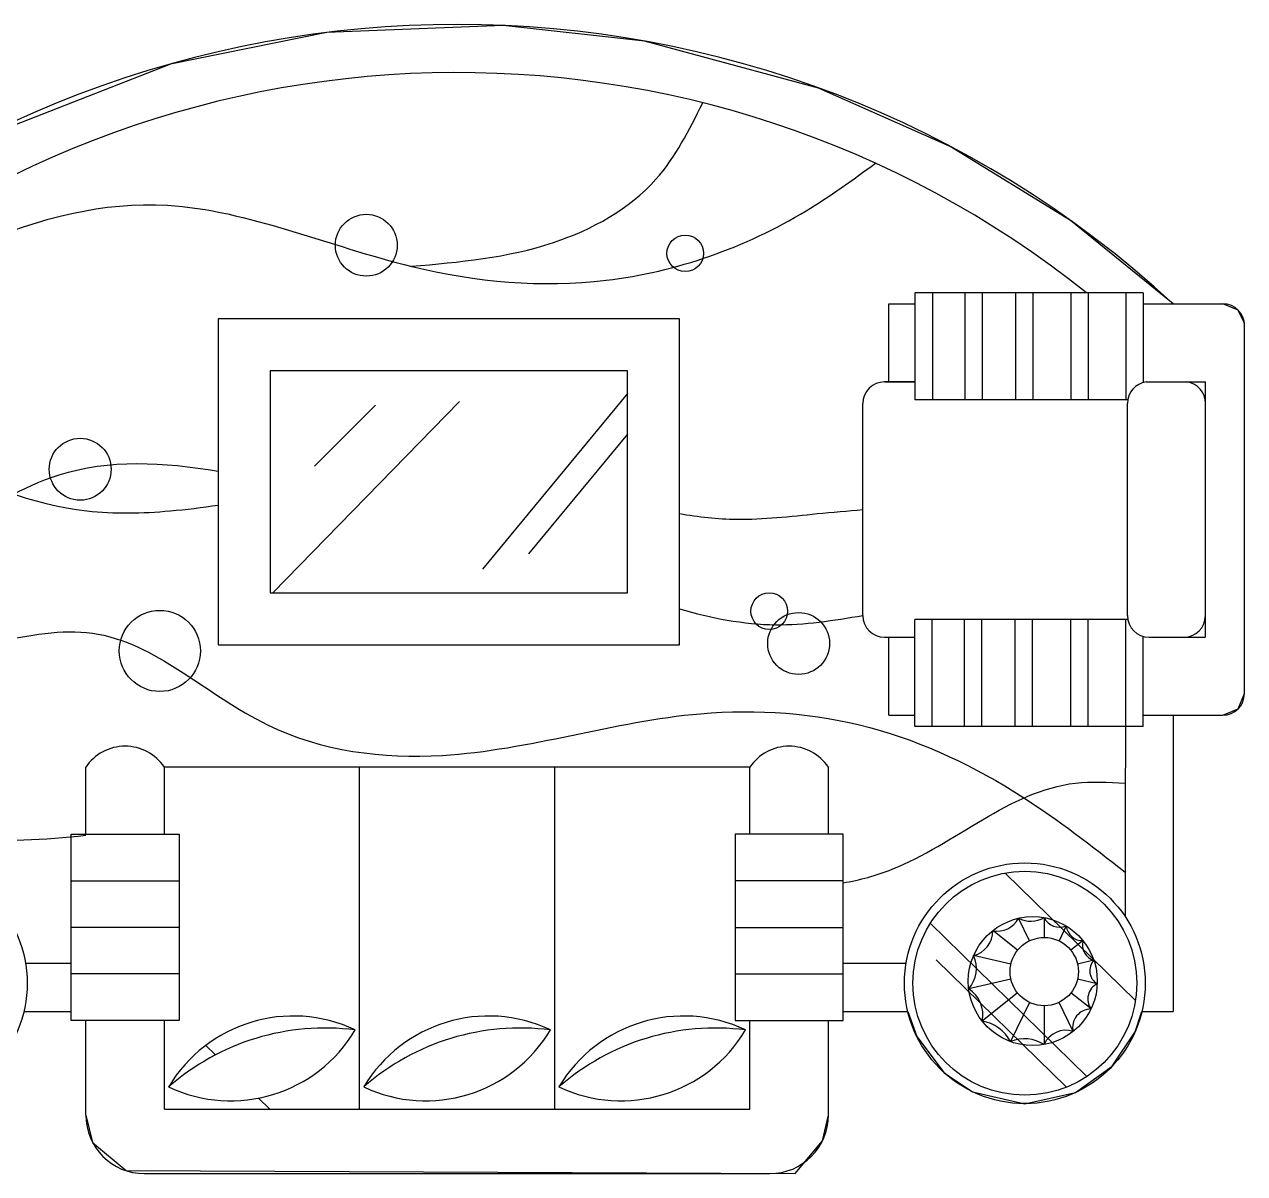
# Model space of a CAD drawing. Header units: inches. Extents: x 4.9 to 47.4, y 12.3 to 37.1.
# Drawn here: x 7.121 to 9.653, y 19.906 to 22.291 of the extents above; entities that cross this region are included whole.
import ezdxf

# ---------------------------------------------------------------- set-up
doc = ezdxf.new("R2010")
doc.units = ezdxf.units.IN
doc.header["$MEASUREMENT"] = 0
doc.layers.add('02', color=2, linetype='Continuous')
doc.layers.add('4', color=4, linetype='Continuous')

msp = doc.modelspace()

# ---------------------------------------------------------------- linework, layer by layer
at = {"layer": '02'}
for p, q in [((8.114, 22.2894), (7.7482, 22.2746)), ((8.4075, 22.2567), (8.114, 22.2894)), ((7.7482, 22.2746), (7.4238, 22.2091)), ((8.7687, 22.1593), (8.4075, 22.2567)), ((7.4238, 22.2091), (7.0232, 22.0523)), ((9.0421, 22.0381), (8.7687, 22.1593)), ((9.2918, 21.8842), (9.0421, 22.0381)), ((9.5049, 21.7112), (9.2918, 21.8842)), ((8.9694, 21.7342), (8.9689, 21.7337)), ((8.9689, 21.7337), (8.9689, 21.5125)), ((9.4424, 21.7342), (8.9694, 21.7342)), ((9.0049, 21.7333), (9.0049, 21.512)), ((9.0722, 21.7333), (9.0722, 21.512)), ((9.1082, 21.7333), (9.1082, 21.512)), ((9.1772, 21.7333), (9.1772, 21.512)), ((9.2132, 21.7333), (9.2132, 21.512)), ((9.2923, 21.7333), (9.2923, 21.512)), ((9.3283, 21.7333), (9.3283, 21.512)), ((9.4064, 21.7337), (9.4064, 21.5116)), ((9.4424, 21.7342), (9.4424, 21.5475)), ((8.3722, 21.5721), (7.631, 21.5721)), ((7.631, 21.5721), (7.631, 21.1116)), ((8.3722, 21.1116), (8.3722, 21.5721)), ((8.3722, 21.5254), (8.0714, 21.1605)), ((8.9689, 21.5492), (8.9059, 21.5492)), ((9.5716, 21.5491), (9.5715, 21.5492)), ((8.0239, 21.5089), (7.636, 21.1116)), ((7.8495, 21.501), (7.7226, 21.3743)), ((8.9689, 21.5125), (8.9694, 21.512)), ((9.4103, 21.512), (8.9694, 21.512)), ((9.4096, 21.0642), (9.4099, 21.5046)), ((8.3722, 21.4409), (8.1665, 21.1922)), ((7.631, 21.1116), (8.3722, 21.1116)), ((8.9686, 21.0559), (8.9691, 21.0563)), ((8.9686, 20.8346), (8.9686, 21.0559)), ((9.4103, 21.0563), (8.9691, 21.0563)), ((9.0046, 20.8346), (9.0046, 21.0559)), ((9.0719, 20.8346), (9.0719, 21.0559)), ((9.1079, 20.8346), (9.1079, 21.0559)), ((9.1769, 20.8346), (9.1769, 21.0559)), ((9.2129, 20.8346), (9.2129, 21.0559)), ((9.292, 20.8346), (9.292, 21.0559)), ((9.328, 20.8346), (9.328, 21.0559)), ((9.4061, 21.0563), (9.4049, 20.4393)), ((9.5712, 21.0642), (9.5716, 21.0646)), ((9.4421, 20.8342), (9.4421, 21.0209)), ((9.5049, 20.8572), (9.5049, 20.2422)), ((8.9691, 20.8342), (8.9686, 20.8346)), ((9.4421, 20.8342), (8.9691, 20.8342)), ((7.8162, 20.0393), (7.8162, 20.7493)), ((8.2212, 20.0393), (8.2212, 20.7493)), ((8.6262, 20.6103), (8.6262, 20.7493)), ((7.2177, 20.6103), (7.4418, 20.6103)), ((7.2177, 20.2234), (7.2177, 20.6103)), ((7.4418, 20.6103), (7.4418, 20.2234)), ((8.8196, 20.6103), (8.5955, 20.6103)), ((8.5955, 20.6103), (8.5955, 20.2234)), ((8.8196, 20.2234), (8.8196, 20.6103)), ((7.2177, 20.5136), (7.4418, 20.5136)), ((7.2177, 20.5112), (7.2201, 20.5136)), ((8.8196, 20.5136), (8.5955, 20.5136)), ((9.4265, 20.2648), (9.156, 20.5296)), ((9.2063, 20.3889), (9.1837, 20.4359)), ((9.2371, 20.4371), (9.2371, 20.3959)), ((7.4418, 20.4169), (7.2177, 20.4169)), ((8.5955, 20.4169), (8.8196, 20.4169)), ((9.3257, 20.1073), (9.0007, 20.4253)), ((9.1816, 20.3692), (9.1302, 20.4102)), ((9.2828, 20.4199), (9.2678, 20.3889)), ((9.3177, 20.3893), (9.2925, 20.3692)), ((7.2177, 20.3422), (7.1232, 20.3422)), ((8.9504, 20.3422), (8.8196, 20.3422)), ((9.2832, 20.0849), (9.0127, 20.3497)), ((9.168, 20.3408), (9.0905, 20.3584)), ((9.3402, 20.3485), (9.3062, 20.3408)), ((7.4418, 20.3201), (7.2177, 20.3201)), ((8.5955, 20.3201), (8.8196, 20.3201)), ((9.168, 20.3092), (9.0805, 20.2893)), ((9.3472, 20.2999), (9.3062, 20.3092)), ((9.1816, 20.2808), (9.1083, 20.2223)), ((9.2063, 20.2611), (9.1671, 20.1797)), ((9.2969, 20.2007), (9.2678, 20.2611)), ((9.3342, 20.2475), (9.2925, 20.2808)), ((7.1197, 20.2422), (7.2177, 20.2422)), ((8.8196, 20.2422), (8.954, 20.2422)), ((8.954, 20.2422), (8.9726, 20.1905)), ((9.2371, 20.2541), (9.2371, 20.1735)), ((9.4255, 20.1997), (9.4399, 20.2422)), ((9.4399, 20.2422), (9.5049, 20.2422)), ((7.4418, 20.2234), (7.2177, 20.2234)), ((7.4112, 20.0393), (7.4112, 20.2234)), ((8.5955, 20.2234), (8.8196, 20.2234)), ((8.6262, 20.0393), (8.6262, 20.2234)), ((8.9726, 20.1905), (9.0297, 20.115)), ((9.378, 20.1285), (9.4255, 20.1997)), ((7.4972, 20.1719), (7.517, 20.1521)), ((9.0297, 20.115), (9.0884, 20.0756)), ((9.3021, 20.0741), (9.378, 20.1285)), ((7.6067, 20.0625), (7.6299, 20.0393)), ((9.0884, 20.0756), (9.1969, 20.0508)), ((9.1969, 20.0508), (9.3021, 20.0741)), ((7.4112, 20.0393), (8.6262, 20.0393))]:
    msp.add_line(p, q, dxfattribs=at)
for centre, radius in [((7.8302, 21.833), 0.0642), ((8.4921, 21.8161), 0.038), ((7.2364, 21.3679), 0.0642), ((8.6664, 21.0733), 0.038), ((7.4017, 20.9907), 0.0842), ((8.7274, 21.0062), 0.0642), ((6.8767, 20.3008), 0.2499), ((9.1969, 20.3008), 0.2499), ((9.1969, 20.3008), 0.2324), ((9.2134, 20.3053), 0.1339), ((9.2371, 20.325), 0.0709)]:
    msp.add_circle(centre, radius, dxfattribs=at)
for centre, radius, start, end in [((8.019, 20.0985), 2.1929, 47.3417, 132.6583), ((8.019, 20.0985), 2.0929, 51.4007, 131.4695), ((9.4549, 21.5046), 0.045, 98.1096, 180), ((9.5269, 21.5046), 0.045, 0, 81.8904), ((9.4546, 21.0642), 0.045, 180, 270), ((9.5266, 21.0642), 0.045, 270, 0), ((9.1403, 20.4577), 0.0485, 257.9614, 333.3068), ((9.2092, 20.4845), 0.0549, 242.2613, 300.4176), ((9.2692, 20.4532), 0.0359, 206.5242, 292.1375), ((9.0772, 20.4097), 0.053, 284.5269, 0.519), ((9.3166, 20.4233), 0.034, 185.7319, 271.9485), ((9.3496, 20.3803), 0.0331, 164.2366, 253.452), ((9.0312, 20.3317), 0.0651, 319.267, 24.2339), ((9.3628, 20.327), 0.0313, 136.3735, 240.1256), ((9.0458, 20.2356), 0.064, 348.0753, 57.0932), ((9.3629, 20.2682), 0.0353, 116.3068, 215.7901), ((9.3343, 20.2092), 0.0383, 90.0766, 192.9409), ((7.6788, 19.9317), 0.3011, 64.7241, 149.2427), ((7.7447, 19.7157), 0.4922, 82.69, 131.2768), ((8.0838, 19.9317), 0.3011, 64.7241, 149.2427), ((8.1497, 19.7157), 0.4922, 82.69, 131.2768), ((8.4888, 19.9317), 0.3011, 64.7241, 149.2427), ((8.5547, 19.7157), 0.4922, 82.69, 131.2768), ((9.0949, 20.142), 0.0814, 27.5414, 80.4925), ((7.5486, 20.3579), 0.3011, 244.7241, 329.2427), ((7.9536, 20.3579), 0.3011, 244.7241, 329.2427), ((8.3586, 20.3579), 0.3011, 244.7241, 329.2427), ((9.1963, 20.1117), 0.074, 56.6192, 113.2905), ((9.2814, 20.1553), 0.0479, 71.0586, 157.6911)]:
    msp.add_arc(centre, radius, start, end, dxfattribs=at)
for points in [[(7.9237, 21.7892), (8.2189, 21.8387), (8.4312, 21.9698), (8.5284, 22.1285)], [(6.633, 21.6291), (7.4174, 21.9159), (7.9246, 21.789), (8.328, 21.7602), (8.7429, 21.9044), (8.8867, 22.003)], [(7.0614, 21.0097), (7.2618, 21.0277), (7.6249, 20.8374), (7.988, 20.774), (8.5239, 20.8605), (8.8754, 20.8316), (9.1924, 20.6875), (9.4049, 20.5317)]]:
    msp.add_spline(points, degree=3, dxfattribs=at)
for points, knots in [([(6.919, 21.3851), (7.0276, 21.3399), (7.1904, 21.2721), (7.3987, 21.2772), (7.4898, 21.2886), (7.523, 21.2935)], [0, 0, 0, 0, 347.128334, 520.01579, 619.487074, 619.487074, 619.487074, 619.487074]), ([(6.9778, 21.2442), (7.0475, 21.2885), (7.2128, 21.3933), (7.41, 21.3831), (7.523, 21.3638)], [0, 0, 0, 0, 242.436097, 574.555139, 574.555139, 574.555139, 574.555139]), ([(8.4802, 21.2759), (8.5196, 21.2692), (8.6144, 21.2585), (8.742, 21.2741), (8.8291, 21.2815), (8.8606, 21.2842)], [1588.449737, 1588.449737, 1588.449737, 1588.449737, 1708.226254, 1875.74824, 1970.793501, 1970.793501, 1970.793501, 1970.793501]), ([(8.4802, 21.0779), (8.546, 21.0593), (8.6724, 21.0335), (8.8001, 21.0543), (8.8606, 21.0642)], [1568.915251, 1568.915251, 1568.915251, 1568.915251, 1771.57561, 1953.695671, 1953.695671, 1953.695671, 1953.695671]), ([(8.8196, 20.5093), (8.8544, 20.5152), (9.0209, 20.56), (9.1935, 20.728), (9.3701, 20.7182), (9.4049, 20.7163)], [2106.415057, 2106.415057, 2106.415057, 2106.415057, 2214.460155, 2634.738105, 2737.759506, 2737.759506, 2737.759506, 2737.759506]), ([(6.7184, 20.6523), (6.8089, 20.6304), (6.9837, 20.5882), (7.162, 20.5991), (7.2481, 20.608)], [0, 0, 0, 0, 277.373592, 535.417963, 535.417963, 535.417963, 535.417963])]:
    msp.add_open_spline(points, degree=3, knots=knots, dxfattribs=at)
at = {"layer": '4'}
for p, q in [((8.9149, 21.7112), (8.9689, 21.7112)), ((8.9149, 21.5492), (8.9149, 21.7112)), ((9.4424, 21.7112), (9.6079, 21.7112)), ((9.6397, 21.698), (9.6079, 21.7112)), ((8.4802, 21.6801), (7.523, 21.6801)), ((7.523, 21.6801), (7.523, 21.0036)), ((8.4802, 21.0036), (8.4802, 21.6801)), ((9.6526, 21.6715), (9.6397, 21.698)), ((9.6526, 20.9022), (9.6526, 21.6715)), ((8.9056, 21.5492), (8.9689, 21.5492)), ((9.4486, 21.5492), (9.5715, 21.5492)), ((9.5719, 21.5046), (9.5716, 21.5491)), ((8.8606, 21.0642), (8.8606, 21.5042)), ((9.5716, 21.0196), (9.5719, 21.5046)), ((8.9056, 21.0192), (8.9686, 21.0192)), ((8.9146, 20.8572), (8.9146, 21.0192)), ((9.4546, 21.0192), (9.5712, 21.0192)), ((7.523, 21.0036), (8.4802, 21.0036)), ((9.6394, 20.8703), (9.6526, 20.9022)), ((9.6076, 20.8572), (9.6394, 20.8703)), ((8.9146, 20.8572), (8.9686, 20.8572)), ((9.4421, 20.8572), (9.6076, 20.8572)), ((7.2481, 20.6103), (7.2481, 20.7493)), ((7.4112, 20.6103), (7.4112, 20.7493)), ((8.6262, 20.7493), (7.4112, 20.7493)), ((8.7893, 20.6103), (8.7893, 20.7493)), ((7.2481, 20.0272), (7.2481, 20.2234)), ((8.7893, 20.0272), (8.7893, 20.2234)), ((7.2481, 20.0272), (7.262, 19.9706)), ((8.7769, 19.9738), (8.7893, 20.0272)), ((7.262, 19.9706), (7.3316, 19.9118)), ((8.7204, 19.9057), (8.7769, 19.9738)), ((7.3316, 19.9118), (8.7204, 19.9057)), ((7.3696, 19.9057), (8.6678, 19.9057))]:
    msp.add_line(p, q, dxfattribs=at)
for centre, radius, start, end in [((9.6079, 21.6662), 0.045, 0, 90), ((8.9056, 21.5042), 0.045, 90, 180), ((8.9056, 21.0642), 0.045, 180, 270), ((9.6076, 20.9022), 0.045, 270, 0), ((7.3296, 20.695), 0.098, 33.6513, 146.3487), ((8.7077, 20.695), 0.098, 33.6513, 146.3487), ((7.3696, 20.0272), 0.1215, 180, 270), ((8.6678, 20.0272), 0.1215, 270, 0)]:
    msp.add_arc(centre, radius, start, end, dxfattribs=at)

doc.saveas('drawing.dxf')
